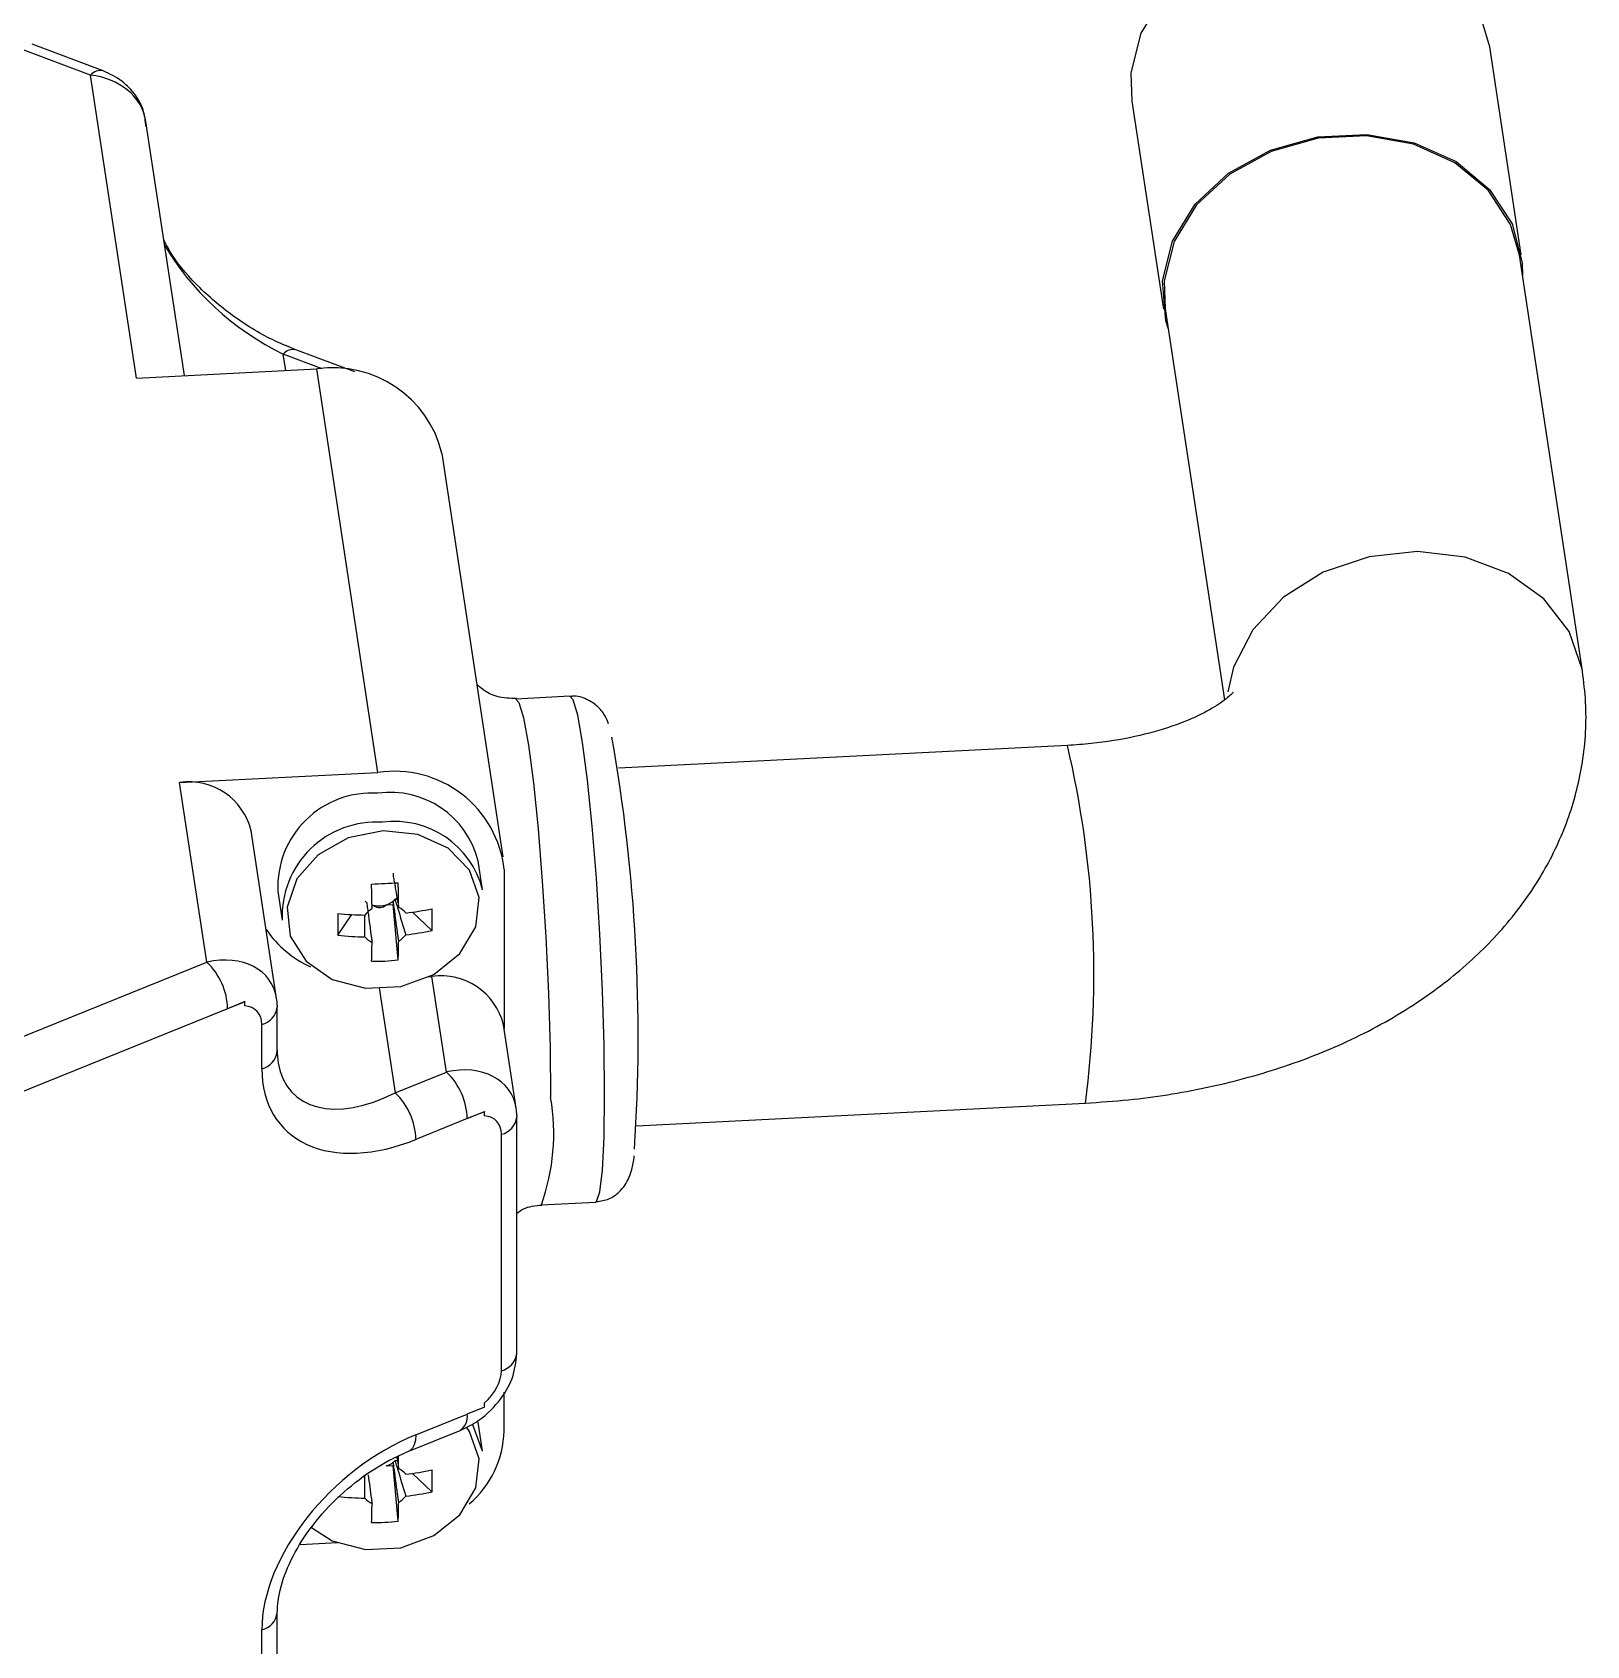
# Model space of a CAD drawing. Header units: millimetres. Extents: x 334 to 3694, y 0 to 2376.
# Drawn here: x 3314.53 to 3340.31, y 1109.68 to 1136.44 of the extents above; entities that cross this region are included whole.
import ezdxf

# ---------------------------------------------------------------- set-up
doc = ezdxf.new("R2010")
doc.units = ezdxf.units.MM
doc.header["$LTSCALE"] = 3
doc.layers.add('1_외형선', color=7, linetype='Continuous', lineweight=25)

msp = doc.modelspace()

# ---------------------------------------------------------------- linework, layer by layer
at = {"layer": '1_외형선'}
for p, q in [((3315.499, 1135.73), (3314.322, 1136.172)), ((3315.71, 1135.802), (3314.532, 1136.244)), ((3339.221, 1132.751), (3338.698, 1136.202)), ((3316.261, 1130.707), (3315.499, 1135.73)), ((3332.765, 1135.302), (3333.288, 1131.852)), ((3317.054, 1130.747), (3316.41, 1134.997)), ((3340.237, 1125.845), (3339.191, 1132.746)), ((3333.318, 1131.856), (3334.301, 1125.371)), ((3319.879, 1130.81), (3318.903, 1131.176)), ((3318.734, 1130.832), (3318.692, 1131.104)), ((3319.341, 1130.861), (3318.692, 1131.104)), ((3316.261, 1130.707), (3319.249, 1130.858)), ((3320.264, 1124.164), (3319.249, 1130.858)), ((3322.34, 1122.764), (3321.326, 1129.458)), ((3323.446, 1125.429), (3322.549, 1125.384)), ((3331.696, 1124.614), (3324.25, 1124.238)), ((3316.976, 1123.998), (3320.264, 1124.164)), ((3317.428, 1121.021), (3316.976, 1123.998)), ((3318.584, 1120.419), (3318.163, 1123.198)), ((3321.998, 1122.219), (3321.925, 1122.701)), ((3320.519, 1122.494), (3320.519, 1122.439)), ((3322.356, 1122.555), (3322.356, 1119.92)), ((3318.603, 1122.197), (3318.676, 1121.715)), ((3319.599, 1121.465), (3319.833, 1121.809)), ((3320.165, 1121.959), (3320.193, 1121.961)), ((3320.403, 1121.971), (3320.519, 1121.977)), ((3320.519, 1122.032), (3320.519, 1121.977)), ((3320.601, 1121.057), (3320.519, 1121.977)), ((3320.585, 1122.058), (3320.546, 1122.056)), ((3321.16, 1121.544), (3320.836, 1121.849)), ((3312.735, 1119.124), (3317.428, 1121.021)), ((3321.08, 1120.775), (3321.16, 1120.779)), ((3321.4, 1119.197), (3321.16, 1120.779)), ((3320.285, 1120.593), (3320.549, 1118.853)), ((3317.772, 1120.247), (3313.079, 1118.351)), ((3318.055, 1120.365), (3317.772, 1120.247)), ((3318.055, 1120.362), (3317.772, 1120.247)), ((3318.055, 1120.365), (3318.055, 1120.362)), ((3318.055, 1120.296), (3318.055, 1120.362)), ((3318.593, 1120.301), (3318.595, 1120.271)), ((3318.595, 1119.536), (3318.595, 1120.271)), ((3318.339, 1119.252), (3318.339, 1119.987)), ((3322.557, 1118.595), (3322.347, 1119.979)), ((3320.549, 1118.853), (3321.4, 1119.197)), ((3324.55, 1118.306), (3331.996, 1118.682)), ((3321.744, 1118.424), (3320.893, 1118.08)), ((3321.744, 1118.424), (3322.028, 1118.541)), ((3322.028, 1118.538), (3321.744, 1118.424)), ((3322.028, 1118.541), (3322.028, 1118.538)), ((3322.028, 1118.473), (3322.028, 1118.538)), ((3322.565, 1118.477), (3322.568, 1118.447)), ((3322.568, 1114.528), (3322.568, 1118.447)), ((3322.312, 1114.244), (3322.312, 1118.163)), ((3322.973, 1116.994), (3323.869, 1117.04)), ((3322.356, 1113.246), (3322.356, 1113.89)), ((3320.893, 1113.18), (3321.744, 1113.524)), ((3322.028, 1113.639), (3321.744, 1113.524)), ((3322.028, 1113.639), (3322.028, 1113.705)), ((3320.774, 1112.908), (3321.625, 1113.252)), ((3321.998, 1112.91), (3321.925, 1113.392)), ((3320.519, 1112.724), (3320.519, 1112.669)), ((3320.585, 1112.749), (3320.546, 1112.747)), ((3320.403, 1112.663), (3320.519, 1112.669)), ((3320.601, 1111.748), (3320.519, 1112.669)), ((3321.16, 1112.235), (3320.836, 1112.541)), ((3318.972, 1111.36), (3319.594, 1111.392)), ((3318.595, 1109.492), (3318.595, 1110.227)), ((3318.339, 1109.208), (3318.339, 1109.943))]:
    msp.add_line(p, q, dxfattribs=at)
at = {"layer": '1_외형선', "flags": 128}
for points in [[(3338.698, 1136.202), (3338.548, 1136.715), (3338.173, 1137.288), (3337.618, 1137.747), (3336.922, 1138.059), (3336.139, 1138.199), (3335.325, 1138.158), (3334.541, 1137.939), (3333.846, 1137.557), (3333.29, 1137.041), (3332.916, 1136.43), (3332.75, 1135.769), (3332.765, 1135.302)], [(3333.37, 1131.516), (3333.328, 1131.655), (3333.273, 1132.318), (3333.439, 1132.98), (3333.813, 1133.591), (3334.368, 1134.106), (3335.064, 1134.488), (3335.848, 1134.708), (3336.661, 1134.749), (3337.445, 1134.608), (3338.141, 1134.297), (3338.696, 1133.837), (3339.071, 1133.264), (3339.236, 1132.619), (3339.243, 1132.406)], [(3339.191, 1132.746), (3339.042, 1133.254), (3338.672, 1133.822), (3338.122, 1134.277), (3337.433, 1134.585), (3336.657, 1134.724), (3335.852, 1134.684), (3335.076, 1134.466), (3334.387, 1134.088), (3333.837, 1133.578), (3333.467, 1132.973), (3333.303, 1132.318), (3333.318, 1131.856)], [(3340.237, 1125.843), (3340.232, 1125.879), (3340.014, 1126.504), (3339.595, 1127.047), (3339.007, 1127.468), (3338.291, 1127.736), (3337.502, 1127.83), (3336.698, 1127.744), (3335.939, 1127.485), (3335.281, 1127.071), (3334.772, 1126.533), (3334.451, 1125.911), (3334.358, 1125.505)], [(3322.549, 1125.384), (3322.602, 1125.327), (3322.679, 1125.07), (3322.761, 1124.619), (3322.842, 1123.995), (3322.92, 1123.231), (3322.989, 1122.364), (3323.047, 1121.439), (3323.091, 1120.501), (3323.118, 1119.597), (3323.127, 1118.774)], [(3323.869, 1117.04), (3323.886, 1117.047), (3323.944, 1117.208), (3323.987, 1117.57), (3324.014, 1118.116), (3324.023, 1118.819), (3324.014, 1119.643), (3323.987, 1120.546), (3323.944, 1121.484), (3323.886, 1122.41), (3323.816, 1123.276), (3323.739, 1124.04), (3323.657, 1124.664), (3323.576, 1125.115), (3323.499, 1125.372), (3323.446, 1125.429)], [(3320.349, 1123.199), (3319.771, 1123.081), (3319.272, 1122.802), (3318.918, 1122.4), (3318.757, 1121.929), (3318.811, 1121.452), (3319.073, 1121.034), (3319.507, 1120.732), (3320.055, 1120.586), (3320.643, 1120.615), (3321.19, 1120.817), (3321.624, 1121.163), (3321.886, 1121.607), (3321.941, 1122.09), (3321.78, 1122.545), (3321.426, 1122.911), (3320.926, 1123.139), (3320.349, 1123.199)], [(3320.165, 1121.968), (3320.177, 1121.965), (3320.193, 1121.961)], [(3319.164, 1111.641), (3319.507, 1111.423), (3320.055, 1111.277), (3320.643, 1111.307), (3321.19, 1111.508), (3321.624, 1111.855), (3321.886, 1112.299), (3321.941, 1112.781), (3321.78, 1113.236), (3321.731, 1113.308)], [(3321.998, 1112.91), (3321.835, 1113.346), (3321.828, 1113.357)], [(3320.893, 1113.18), (3320.886, 1113.09), (3320.867, 1113.014), (3320.835, 1112.956), (3320.792, 1112.917), (3320.775, 1112.908)]]:
    msp.add_lwpolyline(points, dxfattribs=at)
at = {"layer": '1_외형선'}
for centre, radius, start, end in [((3315.663, 1135.595), 0.213, 77.2388, 140.3414), ((3318.856, 1130.968), 0.213, 77.1071, 140.3599), ((3319.517, 1129.015), 1.862, 13.7475, 98.2679), ((3296.11, 1119.787), 28.469, 356.2382, 10.0463), ((3315.535, 1120.824), 16.6, 352.5846, 13.1981), ((3317.129, 1122.945), 1.064, 13.7475, 98.2679), ((3320.543, 1122.362), 1.823, 6.0734, 98.795), ((3320.162, 1122.264), 1.56, 86.2534, 182.4379), ((3320.471, 1122.336), 1.499, 14.0909, 97.9244), ((3320.235, 1121.782), 1.56, 86.2534, 182.4379), ((3320.544, 1121.854), 1.499, 14.0909, 97.9244), ((3319.423, 1141.268), 18.967, 272.2224, 273.5603), ((3288.516, 1121.538), 31.652, 0.659, 1.4055), ((3320.334, 1122.275), 0.305, 314.0135, 324.8113), ((3288.958, 1121.56), 31.652, 0.659, 1.4055), ((3324.938, 1121.646), 5.342, 178.0555, 181.9445), ((3320.126, 1126.923), 5.123, 264.0922, 269.1429), ((3320.368, 1121.552), 0.405, 120.0379, 142.0195), ((3320.238, 1122.248), 0.288, 229.054, 235.8144), ((3320.278, 1122.355), 0.403, 257.7581, 288.0246), ((3320.288, 1122.331), 0.377, 287.7018, 307.711), ((3320.314, 1122.296), 0.334, 307.9668, 314.0906), ((3320.458, 1121.609), 0.35, 40.3112, 64.5571), ((3320.168, 1126.598), 4.796, 276.6662, 281.9445), ((3317.416, 1121.725), 3.749, 357.2285, 2.7715), ((3319.883, 1122.568), 1.784, 214.4494, 245.6185), ((3320.168, 1126.236), 4.796, 276.6662, 281.9445), ((3320.126, 1126.561), 5.123, 264.0922, 269.1429), ((3320.316, 1121.664), 0.35, 220.3112, 244.5571), ((3306.16, 1121.523), 14.007, 358.0028, 359.2888), ((3306.602, 1121.545), 14.007, 358.0028, 359.2888), ((3320.406, 1121.721), 0.405, 300.0379, 322.0195), ((3316.668, 1120.22), 1.104, 1.4332, 46.5287), ((3320.213, 1124.352), 3.318, 269.0649, 276.7177), ((3321.313, 1119.727), 1.064, 13.7475, 98.2679), ((3318.258, 1120.317), 0.34, 283.8079, 352.1072), ((3318.258, 1119.582), 0.34, 283.8079, 352.1072), ((3320.641, 1118.396), 1.104, 1.4332, 46.5287), ((3319.789, 1118.052), 1.104, 1.4332, 46.5287), ((3319.678, 1118.177), 3.501, 340.2642, 9.8217), ((3322.231, 1118.494), 0.34, 283.8079, 352.1072), ((3322.231, 1114.574), 0.34, 283.8079, 352.1072), ((3321.476, 1113.48), 0.272, 303.2545, 9.4683), ((3320.696, 1113.293), 1.661, 310.6521, 358.3669), ((3320.288, 1113.022), 0.377, 287.7018, 307.711), ((3320.314, 1112.987), 0.334, 307.9668, 314.0906), ((3290.363, 1112.273), 30.247, 0.6504, 1.0463), ((3320.458, 1112.3), 0.35, 40.3112, 64.5571), ((3320.168, 1117.29), 4.796, 276.6662, 281.9445), ((3317.416, 1112.416), 3.749, 357.2285, 2.7715), ((3320.168, 1116.927), 4.796, 276.6662, 281.9445), ((3320.126, 1117.252), 5.123, 264.0922, 269.1429), ((3320.316, 1112.356), 0.35, 220.3112, 244.5571), ((3306.16, 1112.214), 14.007, 358.0028, 359.2888), ((3306.602, 1112.236), 14.007, 358.0028, 359.2888), ((3320.406, 1112.413), 0.405, 300.0379, 322.0195), ((3320.213, 1115.044), 3.318, 269.0649, 276.7177), ((3318.258, 1110.274), 0.34, 283.8079, 352.1072)]:
    msp.add_arc(centre, radius, start, end, dxfattribs=at)
for centre, major_axis, ratio, start_param, end_param in [((3315.499, 1134.996), (0.898, -0.235), 0.781477, 0.324004, 1.772142), ((3318.692, 1132.819), (2.082, -1.705), 0.538721, 4.084175, 5.127948), ((3320.25, 1122.508), (-0.059, 0.581), 0.498761, 2.746901, 3.485728), ((3317.428, 1120.041), (1.066, 0.633), 0.742717, 5.990746, 7.438884), ((3317.772, 1119.757), (0.494, 0.441), 0.634238, 5.767696, 6.814893), ((3317.428, 1120.041), (1.066, 0.633), 0.742717, 5.868088, 5.990746), ((3320.549, 1120.568), (1.684, 1.735), 0.573697, 2.607642, 2.742038), ((3320.893, 1120.284), (2.222, 1.985), 0.634238, 2.626103, 4.1969), ((3320.549, 1120.568), (1.684, 1.735), 0.573697, 2.742038, 4.178438), ((3321.4, 1118.218), (1.066, 0.633), 0.742717, 5.990746, 7.438884), ((3321.4, 1118.218), (1.066, 0.633), 0.742717, 5.868088, 5.990746), ((3321.744, 1117.934), (0.494, 0.441), 0.634238, 5.767696, 6.814893), ((3321.744, 1114.014), (0.494, 0.441), 0.634238, 4.720498, 5.767696), ((3320.893, 1110.976), (2.222, 1.985), 0.634238, 1.055307, 2.626103)]:
    msp.add_ellipse(centre, major_axis=major_axis, ratio=ratio, start_param=start_param, end_param=end_param, dxfattribs=at)
for points, knots in [([(3316.419, 1134.876), (3316.409, 1134.971), (3316.389, 1135.157), (3316.242, 1135.418), (3316.019, 1135.654), (3315.817, 1135.751), (3315.71, 1135.802)], [0, 0, 0, 0, 0.232964, 0.452374, 0.711328, 1, 1, 1, 1]), ([(3318.903, 1131.176), (3318.787, 1131.223), (3318.448, 1131.361), (3317.896, 1131.688), (3317.32, 1132.173), (3316.91, 1132.626), (3316.759, 1132.91), (3316.712, 1132.998)], [0, 0, 0, 0, 0.1405646, 0.4118224, 0.6674511, 0.8975287, 1, 1, 1, 1]), ([(3331.996, 1118.682), (3332.235, 1118.698), (3332.909, 1118.743), (3334.004, 1118.919), (3335.247, 1119.25), (3336.427, 1119.718), (3337.476, 1120.306), (3338.366, 1120.989), (3339.081, 1121.737), (3339.639, 1122.552), (3340.034, 1123.422), (3340.267, 1124.353), (3340.318, 1125.172), (3340.257, 1125.673), (3340.237, 1125.845)], [0, 0, 0, 0, 0.053192, 0.150248, 0.248387, 0.348096, 0.44962, 0.540708, 0.628061, 0.711631, 0.792304, 0.871216, 0.955771, 1, 1, 1, 1]), ([(3322.56, 1125.393), (3322.452, 1125.394), (3322.247, 1125.397), (3322.016, 1125.52), (3321.934, 1125.602), (3321.906, 1125.631)], [0, 0, 0, 0, 0.419785, 0.795632, 1, 1, 1, 1]), ([(3324.088, 1124.974), (3324.071, 1125.018), (3324.04, 1125.099), (3323.92, 1125.262), (3323.73, 1125.387), (3323.553, 1125.445), (3323.457, 1125.424), (3323.439, 1125.42)], [0, 0, 0, 0, 0.282748, 0.516595, 0.728554, 0.950757, 1, 1, 1, 1]), ([(3334.445, 1125.495), (3334.443, 1125.491), (3334.437, 1125.481), (3334.269, 1125.33), (3333.933, 1125.13), (3333.442, 1124.923), (3332.818, 1124.749), (3332.214, 1124.649), (3331.828, 1124.623), (3331.696, 1124.614)], [0, 0, 0, 0, 0.123449, 0.276843, 0.428781, 0.584433, 0.745908, 0.912941, 1, 1, 1, 1]), ([(3320.519, 1122.439), (3320.524, 1122.412), (3320.55, 1122.262), (3320.58, 1122.09), (3320.605, 1121.945), (3320.608, 1121.924)], [0, 0, 0, 0, 0.160618, 0.883257, 1, 1, 1, 1]), ([(3320.077, 1122.01), (3320.081, 1121.974), (3320.088, 1121.925), (3320.095, 1121.876), (3320.097, 1121.862)], [0, 0, 0, 0, 0.721733, 1, 1, 1, 1]), ([(3320.099, 1121.844), (3320.118, 1121.705), (3320.14, 1121.539), (3320.162, 1121.374), (3320.166, 1121.349)], [0, 0, 0, 0, 0.844415, 1, 1, 1, 1]), ([(3320.608, 1121.371), (3320.605, 1121.397), (3320.58, 1121.581), (3320.55, 1121.801), (3320.524, 1121.997), (3320.519, 1122.032)], [0, 0, 0, 0, 0.116743, 0.839382, 1, 1, 1, 1]), ([(3320.546, 1122.056), (3320.556, 1122.025), (3320.61, 1121.853), (3320.669, 1121.658), (3320.718, 1121.495), (3320.725, 1121.472)], [0, 0, 0, 0, 0.160618, 0.883257, 1, 1, 1, 1]), ([(3320.049, 1121.438), (3320.049, 1121.461), (3320.048, 1121.583), (3320.049, 1121.704), (3320.049, 1121.803)], [0, 0, 0, 0, 0.18977, 1, 1, 1, 1]), ([(3323.882, 1117.048), (3323.955, 1117.058), (3324.098, 1117.077), (3324.263, 1117.197), (3324.371, 1117.328), (3324.438, 1117.462), (3324.483, 1117.617), (3324.506, 1117.712), (3324.514, 1117.805), (3324.514, 1117.806)], [0, 0, 0, 0, 0.135047, 0.26355, 0.381876, 0.507393, 0.684696, 0.998154, 1, 1, 1, 1]), ([(3322.568, 1116.856), (3322.602, 1116.882), (3322.717, 1116.966), (3322.874, 1116.98), (3322.984, 1116.991)], [0, 0, 0, 0, 0.300411, 1, 1, 1, 1]), ([(3321.625, 1113.252), (3321.715, 1113.295), (3321.952, 1113.408), (3322.267, 1113.701), (3322.517, 1114.103), (3322.551, 1114.388), (3322.568, 1114.528)], [0, 0, 0, 0, 0.182374, 0.479702, 0.745438, 1, 1, 1, 1]), ([(3318.595, 1110.227), (3318.598, 1110.295), (3318.607, 1110.501), (3318.722, 1110.917), (3318.994, 1111.44), (3319.391, 1111.953), (3319.89, 1112.412), (3320.37, 1112.729), (3320.667, 1112.86), (3320.774, 1112.908)], [0, 0, 0, 0, 0.071602, 0.218364, 0.371596, 0.535299, 0.710795, 0.895622, 1, 1, 1, 1]), ([(3320.608, 1112.062), (3320.605, 1112.088), (3320.58, 1112.272), (3320.55, 1112.492), (3320.524, 1112.688), (3320.519, 1112.724)], [0, 0, 0, 0, 0.1167429, 0.8393822, 1, 1, 1, 1]), ([(3320.546, 1112.747), (3320.556, 1112.716), (3320.61, 1112.544), (3320.669, 1112.35), (3320.718, 1112.187), (3320.725, 1112.164)], [0, 0, 0, 0, 0.1606178, 0.8832571, 1, 1, 1, 1]), ([(3320.574, 1112.814), (3320.582, 1112.768), (3320.593, 1112.702), (3320.605, 1112.636), (3320.608, 1112.616)], [0, 0, 0, 0, 0.696104, 1, 1, 1, 1]), ([(3320.049, 1112.13), (3320.049, 1112.153), (3320.048, 1112.274), (3320.049, 1112.396), (3320.049, 1112.494)], [0, 0, 0, 0, 0.18977, 1, 1, 1, 1]), ([(3320.101, 1112.517), (3320.119, 1112.384), (3320.141, 1112.224), (3320.162, 1112.066), (3320.166, 1112.04)], [0, 0, 0, 0, 0.838378, 1, 1, 1, 1])]:
    msp.add_open_spline(points, degree=3, knots=knots, dxfattribs=at)

doc.saveas('drawing.dxf')
